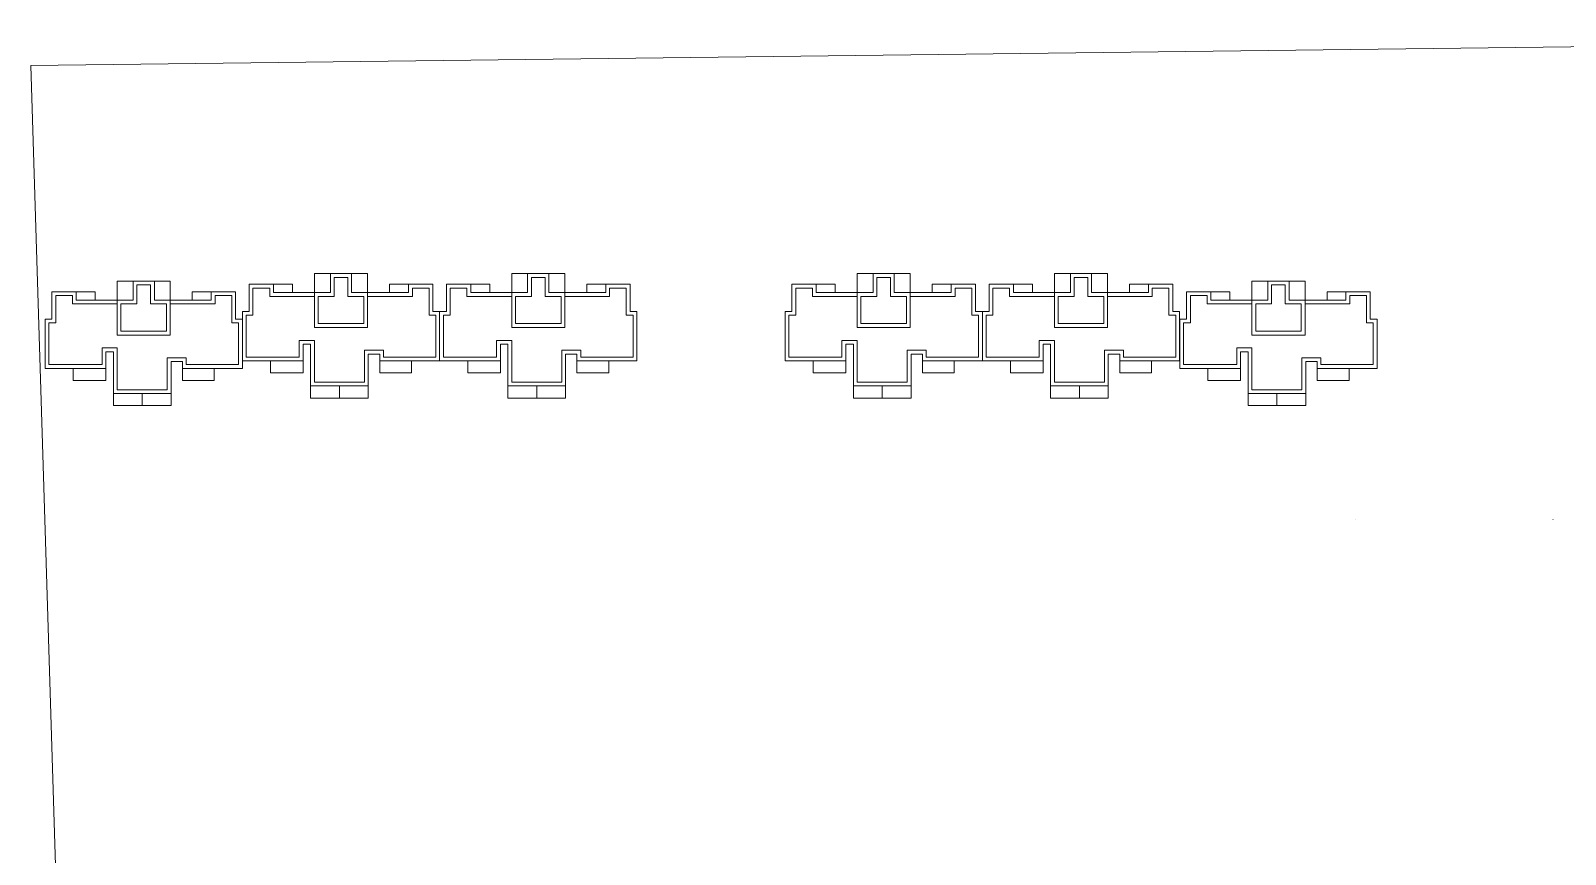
# Model space of a CAD drawing. Extents: x 741202 to 867202, y 603120 to 647617.
# Drawn here: x 807512 to 809939, y 614162 to 615464 of the extents above; entities that cross this region are included whole.
import ezdxf

# ---------------------------------------------------------------- set-up
doc = ezdxf.new("R2010")
doc.units = 0
doc.header["$LTSCALE"] = 1000
doc.header["$MEASUREMENT"] = 0
doc.layers.add('140', color=2, linetype='CONTINUOUS', lineweight=5)
doc.layers.add('DingDianTu', color=5, linetype='CONTINUOUS', lineweight=0)

# ---------------------------------------------------------------- blocks, each defined once
blk = doc.blocks.new('dafasfd')
at = {"layer": 'DingDianTu', "color": 7, "const_width": 100}
blk.add_lwpolyline([(36368038, 16363912), (36368954, 16361479), (36372042, 16362641), (36374261, 16356745), (36369114, 16354807), (36369537, 16353684), (36361113, 16350514), (36359352, 16355194), (36360288, 16355546), (36359830, 16356763), (36358894, 16356410), (36357556, 16359967)], close=True, dxfattribs=at)
for points in [[(36363546, 16362221), (36362876, 16363999), (36359039, 16362555), (36359708, 16360777)], [(36371734, 16355794), (36372686, 16353267), (36369878, 16352210), (36369350, 16353614)]]:
    blk.add_lwpolyline(points, dxfattribs=at)
at = {"layer": 'DingDianTu', "color": 7}
for points in [[(36369878, 16352210), (36361642, 16349110), (36361113, 16350514)], [(36368038, 16363912), (36371127, 16365074), (36372042, 16362641)]]:
    blk.add_lwpolyline(points, dxfattribs=at)
blk = doc.blocks.new('*E37')
at = {"layer": 'DingDianTu', "color": 7, "xscale": 0.001000002024510444, "yscale": 0.001000000163912773, "zscale": 0.001, "rotation": 339.3761177849276}
blk.add_blockref('dafasfd', (22613, -20413), dxfattribs=at)
blk = doc.blocks.new('*E36')
at = {"layer": 'DingDianTu', "color": 7, "xscale": 0.001000002024510444, "yscale": 0.001000000163912773, "zscale": 0.001, "rotation": 339.3761177849276}
blk.add_blockref('dafasfd', (22613, -20413), dxfattribs=at)

msp = doc.modelspace()

# ---------------------------------------------------------------- linework, layer by layer
at = {"layer": '140', "color": 7}
for p, q in [((812064.8, 615464.3), (807511.7, 615409.4)), ((807511.7, 615409.4), (807677.5, 610042.7)), ((807960.5, 615050.1), (807960.5, 615080.1)), ((807960.5, 615080.1), (807985.7, 615080.1)), ((807985.7, 615050.1), (807985.7, 615080.1)), ((807985.7, 615080.1), (808019.3, 615080.1)), ((808013.3, 615074.1), (807991.7, 615074.1)), ((807991.7, 615074.1), (807991.7, 615044.1)), ((808013.3, 615044.1), (808013.3, 615074.1)), ((808019.3, 615080.1), (808019.3, 615050.1)), ((808019.3, 615080.1), (808044.5, 615080.1)), ((808044.5, 615080.1), (808044.5, 615050.1)), ((808272.5, 615050.1), (808272.5, 615080.1)), ((808272.5, 615080.1), (808297.7, 615080.1)), ((808297.7, 615050.1), (808297.7, 615080.1)), ((808297.7, 615080.1), (808331.3, 615080.1)), ((808325.3, 615074.1), (808303.7, 615074.1)), ((808303.7, 615074.1), (808303.7, 615044.1)), ((808325.3, 615044.1), (808325.3, 615074.1)), ((808331.3, 615080.1), (808331.3, 615050.1)), ((808331.3, 615080.1), (808356.5, 615080.1)), ((808356.5, 615080.1), (808356.5, 615050.1)), ((808818.8, 615050.1), (808818.8, 615080.1)), ((808818.8, 615080.1), (808844, 615080.1)), ((808844, 615050.1), (808844, 615080.1)), ((808844, 615080.1), (808877.6, 615080.1)), ((808871.6, 615074.1), (808850, 615074.1)), ((808850, 615074.1), (808850, 615044.1)), ((808871.6, 615044.1), (808871.6, 615074.1)), ((808877.6, 615080.1), (808877.6, 615050.1)), ((808877.6, 615080.1), (808902.8, 615080.1)), ((808902.8, 615080.1), (808902.8, 615050.1)), ((809130.8, 615050.1), (809130.8, 615080.1)), ((809130.8, 615080.1), (809156, 615080.1)), ((809156, 615050.1), (809156, 615080.1)), ((809156, 615080.1), (809189.6, 615080.1)), ((809183.6, 615074.1), (809162, 615074.1)), ((809162, 615074.1), (809162, 615044.1)), ((809183.6, 615044.1), (809183.6, 615074.1)), ((809189.6, 615080.1), (809189.6, 615050.1)), ((809189.6, 615080.1), (809214.8, 615080.1)), ((809214.8, 615080.1), (809214.8, 615050.1)), ((807545.3, 615051.3), (807583.7, 615051.3)), ((807545.3, 615008.1), (807545.3, 615051.3)), ((807551.3, 615002.1), (807551.3, 615045.3)), ((807551.3, 615045.3), (807577.7, 615045.3)), ((807577.7, 615045.3), (807577.7, 615032.1)), ((807583.7, 615051.3), (807583.7, 615038.1)), ((807583.7, 615051.3), (807613.7, 615051.3)), ((807613.7, 615051.3), (807613.7, 615038.1)), ((807648.5, 615038.1), (807648.5, 615068.1)), ((807648.5, 615068.1), (807673.7, 615068.1)), ((807673.7, 615038.1), (807673.7, 615068.1)), ((807673.7, 615068.1), (807707.3, 615068.1)), ((807701.3, 615062.1), (807679.7, 615062.1)), ((807679.7, 615062.1), (807679.7, 615032.1)), ((807701.3, 615032.1), (807701.3, 615062.1)), ((807707.3, 615068.1), (807707.3, 615038.1)), ((807707.3, 615068.1), (807732.5, 615068.1)), ((807732.5, 615068.1), (807732.5, 615038.1)), ((807767.3, 615038.1), (807767.3, 615051.3)), ((807767.3, 615051.3), (807797.3, 615051.3)), ((807797.3, 615038.1), (807797.3, 615051.3)), ((807797.3, 615051.3), (807835.7, 615051.3)), ((807803.3, 615032.1), (807803.3, 615045.3)), ((807803.3, 615045.3), (807829.7, 615045.3)), ((807829.7, 615045.3), (807829.7, 615002.1)), ((807835.7, 615051.3), (807835.7, 615008.1)), ((807857.3, 615063.3), (807895.7, 615063.3)), ((807857.3, 615020.1), (807857.3, 615063.3)), ((807863.3, 615014.1), (807863.3, 615057.3)), ((807863.3, 615057.3), (807889.7, 615057.3)), ((807889.7, 615057.3), (807889.7, 615044.1)), ((807895.7, 615063.3), (807895.7, 615050.1)), ((807895.7, 615063.3), (807925.7, 615063.3)), ((807895.7, 615050.1), (807985.7, 615050.1)), ((807925.7, 615063.3), (807925.7, 615050.1)), ((807960.5, 615050.1), (807960.5, 614994.9)), ((808019.3, 615050.1), (808109.3, 615050.1)), ((808044.5, 614994.9), (808044.5, 615050.1)), ((808079.3, 615050.1), (808079.3, 615063.3)), ((808079.3, 615063.3), (808109.3, 615063.3)), ((808109.3, 615050.1), (808109.3, 615063.3)), ((808109.3, 615063.3), (808147.7, 615063.3)), ((808115.3, 615044.1), (808115.3, 615057.3)), ((808115.3, 615057.3), (808141.7, 615057.3)), ((808141.7, 615057.3), (808141.7, 615014.1)), ((808147.7, 615063.3), (808147.7, 615020.1)), ((808169.3, 615063.3), (808207.7, 615063.3)), ((808169.3, 615020.1), (808169.3, 615063.3)), ((808175.3, 615014.1), (808175.3, 615057.3)), ((808175.3, 615057.3), (808201.7, 615057.3)), ((808201.7, 615057.3), (808201.7, 615044.1)), ((808207.7, 615063.3), (808207.7, 615050.1)), ((808207.7, 615063.3), (808237.7, 615063.3)), ((808207.7, 615050.1), (808297.7, 615050.1)), ((808237.7, 615063.3), (808237.7, 615050.1)), ((808272.5, 615050.1), (808272.5, 614994.9)), ((808331.3, 615050.1), (808421.3, 615050.1)), ((808356.5, 614994.9), (808356.5, 615050.1)), ((808391.3, 615050.1), (808391.3, 615063.3)), ((808391.3, 615063.3), (808421.3, 615063.3)), ((808421.3, 615050.1), (808421.3, 615063.3)), ((808421.3, 615063.3), (808459.7, 615063.3)), ((808427.3, 615044.1), (808427.3, 615057.3)), ((808427.3, 615057.3), (808453.7, 615057.3)), ((808453.7, 615057.3), (808453.7, 615014.1)), ((808459.7, 615063.3), (808459.7, 615020.1)), ((808715.6, 615063.3), (808754, 615063.3)), ((808715.6, 615020.1), (808715.6, 615063.3)), ((808721.6, 615014.1), (808721.6, 615057.3)), ((808721.6, 615057.3), (808748, 615057.3)), ((808748, 615057.3), (808748, 615044.1)), ((808754, 615063.3), (808754, 615050.1)), ((808754, 615063.3), (808784, 615063.3)), ((808754, 615050.1), (808844, 615050.1)), ((808784, 615063.3), (808784, 615050.1)), ((808818.8, 615050.1), (808818.8, 614994.9)), ((808877.6, 615050.1), (808967.6, 615050.1)), ((808902.8, 614994.9), (808902.8, 615050.1)), ((808937.6, 615050.1), (808937.6, 615063.3)), ((808937.6, 615063.3), (808967.6, 615063.3)), ((808967.6, 615050.1), (808967.6, 615063.3)), ((808967.6, 615063.3), (809006, 615063.3)), ((808973.6, 615044.1), (808973.6, 615057.3)), ((808973.6, 615057.3), (809000, 615057.3)), ((809000, 615057.3), (809000, 615014.1)), ((809006, 615063.3), (809006, 615020.1)), ((809027.6, 615063.3), (809066, 615063.3)), ((809027.6, 615020.1), (809027.6, 615063.3)), ((809033.6, 615014.1), (809033.6, 615057.3)), ((809033.6, 615057.3), (809060, 615057.3)), ((809060, 615057.3), (809060, 615044.1)), ((809066, 615063.3), (809066, 615050.1)), ((809066, 615063.3), (809096, 615063.3)), ((809066, 615050.1), (809156, 615050.1)), ((809096, 615063.3), (809096, 615050.1)), ((809130.8, 615050.1), (809130.8, 614994.9)), ((809189.6, 615050.1), (809279.6, 615050.1)), ((809214.8, 614994.9), (809214.8, 615050.1)), ((809249.6, 615050.1), (809249.6, 615063.3)), ((809249.6, 615063.3), (809279.6, 615063.3)), ((809279.6, 615050.1), (809279.6, 615063.3)), ((809279.6, 615063.3), (809318, 615063.3)), ((809285.6, 615044.1), (809285.6, 615057.3)), ((809285.6, 615057.3), (809312, 615057.3)), ((809312, 615057.3), (809312, 615014.1)), ((809318, 615063.3), (809318, 615020.1)), ((809339.9, 615051.3), (809378.3, 615051.3)), ((809339.9, 615008.1), (809339.9, 615051.3)), ((809345.9, 615002.1), (809345.9, 615045.3)), ((809345.9, 615045.3), (809372.3, 615045.3)), ((809372.3, 615045.3), (809372.3, 615032.1)), ((809378.3, 615051.3), (809378.3, 615038.1)), ((809378.3, 615051.3), (809408.3, 615051.3)), ((809408.3, 615051.3), (809408.3, 615038.1)), ((809443.1, 615038.1), (809443.1, 615068.1)), ((809443.1, 615068.1), (809468.3, 615068.1)), ((809468.3, 615038.1), (809468.3, 615068.1)), ((809468.3, 615068.1), (809501.9, 615068.1)), ((809495.9, 615062.1), (809474.3, 615062.1)), ((809474.3, 615062.1), (809474.3, 615032.1)), ((809495.9, 615032.1), (809495.9, 615062.1)), ((809501.9, 615068.1), (809501.9, 615038.1)), ((809501.9, 615068.1), (809527.1, 615068.1)), ((809527.1, 615068.1), (809527.1, 615038.1)), ((809561.9, 615038.1), (809561.9, 615051.3)), ((809561.9, 615051.3), (809591.9, 615051.3)), ((809591.9, 615038.1), (809591.9, 615051.3)), ((809591.9, 615051.3), (809630.3, 615051.3)), ((809597.9, 615032.1), (809597.9, 615045.3)), ((809597.9, 615045.3), (809624.3, 615045.3)), ((809624.3, 615045.3), (809624.3, 615002.1)), ((809630.3, 615051.3), (809630.3, 615008.1)), ((807577.7, 615032.1), (807648.5, 615032.1)), ((807583.7, 615038.1), (807673.7, 615038.1)), ((807648.5, 615038.1), (807648.5, 614982.9)), ((807654.5, 615032.1), (807654.5, 614988.9)), ((807679.7, 615032.1), (807654.5, 615032.1)), ((807726.5, 615032.1), (807701.3, 615032.1)), ((807707.3, 615038.1), (807797.3, 615038.1)), ((807726.5, 614988.9), (807726.5, 615032.1)), ((807732.5, 614982.9), (807732.5, 615038.1)), ((807732.5, 615032.1), (807803.3, 615032.1)), ((807889.7, 615044.1), (807960.5, 615044.1)), ((807966.5, 615044.1), (807966.5, 615000.9)), ((807991.7, 615044.1), (807966.5, 615044.1)), ((808038.5, 615044.1), (808013.3, 615044.1)), ((808038.5, 615000.9), (808038.5, 615044.1)), ((808044.5, 615044.1), (808115.3, 615044.1)), ((808201.7, 615044.1), (808272.5, 615044.1)), ((808278.5, 615044.1), (808278.5, 615000.9)), ((808303.7, 615044.1), (808278.5, 615044.1)), ((808350.5, 615044.1), (808325.3, 615044.1)), ((808350.5, 615000.9), (808350.5, 615044.1)), ((808356.5, 615044.1), (808427.3, 615044.1)), ((808748, 615044.1), (808818.8, 615044.1)), ((808824.8, 615044.1), (808824.8, 615000.9)), ((808850, 615044.1), (808824.8, 615044.1)), ((808896.8, 615044.1), (808871.6, 615044.1)), ((808896.8, 615000.9), (808896.8, 615044.1)), ((808902.8, 615044.1), (808973.6, 615044.1)), ((809060, 615044.1), (809130.8, 615044.1)), ((809136.8, 615044.1), (809136.8, 615000.9)), ((809162, 615044.1), (809136.8, 615044.1)), ((809208.8, 615044.1), (809183.6, 615044.1)), ((809208.8, 615000.9), (809208.8, 615044.1)), ((809214.8, 615044.1), (809285.6, 615044.1)), ((809372.3, 615032.1), (809443.1, 615032.1)), ((809378.3, 615038.1), (809468.3, 615038.1)), ((809443.1, 615038.1), (809443.1, 614982.9)), ((809449.1, 615032.1), (809449.1, 614988.9)), ((809474.3, 615032.1), (809449.1, 615032.1)), ((809521.1, 615032.1), (809495.9, 615032.1)), ((809501.9, 615038.1), (809591.9, 615038.1)), ((809521.1, 614988.9), (809521.1, 615032.1)), ((809527.1, 614982.9), (809527.1, 615038.1)), ((809527.1, 615032.1), (809597.9, 615032.1)), ((807534.5, 614930.1), (807534.5, 615008.1)), ((807534.5, 615008.1), (807545.3, 615008.1)), ((807540.5, 614936.1), (807540.5, 615002.1)), ((807540.5, 615002.1), (807551.3, 615002.1)), ((807829.7, 615002.1), (807840.5, 615002.1)), ((807835.7, 615008.1), (807846.5, 615008.1)), ((807840.5, 615002.1), (807840.5, 614936.1)), ((807846.5, 614942.1), (807846.5, 615020.1)), ((807846.5, 615020.1), (807857.3, 615020.1)), ((807846.5, 615008.1), (807846.5, 614930.1)), ((807852.5, 614948.1), (807852.5, 615014.1)), ((807852.5, 615014.1), (807863.3, 615014.1)), ((807966.5, 615000.9), (808038.5, 615000.9)), ((808141.7, 615014.1), (808152.5, 615014.1)), ((808147.7, 615020.1), (808158.5, 615020.1)), ((808152.5, 615014.1), (808152.5, 614948.1)), ((808158.5, 614942.1), (808158.5, 615020.1)), ((808158.5, 615020.1), (808169.3, 615020.1)), ((808158.5, 615020.1), (808158.5, 614942.1)), ((808164.5, 614948.1), (808164.5, 615014.1)), ((808164.5, 615014.1), (808175.3, 615014.1)), ((808278.5, 615000.9), (808350.5, 615000.9)), ((808453.7, 615014.1), (808464.5, 615014.1)), ((808459.7, 615020.1), (808470.5, 615020.1)), ((808464.5, 615014.1), (808464.5, 614948.1)), ((808470.5, 615020.1), (808470.5, 614942.1)), ((808704.8, 614942.1), (808704.8, 615020.1)), ((808704.8, 615020.1), (808715.6, 615020.1)), ((808710.8, 614948.1), (808710.8, 615014.1)), ((808710.8, 615014.1), (808721.6, 615014.1)), ((808824.8, 615000.9), (808896.8, 615000.9)), ((809000, 615014.1), (809010.8, 615014.1)), ((809006, 615020.1), (809016.8, 615020.1)), ((809010.8, 615014.1), (809010.8, 614948.1)), ((809016.8, 614942.1), (809016.8, 615020.1)), ((809016.8, 615020.1), (809027.6, 615020.1)), ((809016.8, 615020.1), (809016.8, 614942.1)), ((809022.8, 614948.1), (809022.8, 615014.1)), ((809022.8, 615014.1), (809033.6, 615014.1)), ((809136.8, 615000.9), (809208.8, 615000.9)), ((809312, 615014.1), (809322.8, 615014.1)), ((809318, 615020.1), (809328.8, 615020.1)), ((809322.8, 615014.1), (809322.8, 614948.1)), ((809328.8, 615020.1), (809328.8, 614942.1)), ((809329.1, 614930.1), (809329.1, 615008.1)), ((809329.1, 615008.1), (809339.9, 615008.1)), ((809335.1, 614936.1), (809335.1, 615002.1)), ((809335.1, 615002.1), (809345.9, 615002.1)), ((809624.3, 615002.1), (809635.1, 615002.1)), ((809630.3, 615008.1), (809641.1, 615008.1)), ((809635.1, 615002.1), (809635.1, 614936.1)), ((809641.1, 615008.1), (809641.1, 614930.1)), ((807648.5, 614982.9), (807732.5, 614982.9)), ((807654.5, 614988.9), (807726.5, 614988.9)), ((807960.5, 614974.5), (807936.5, 614974.5)), ((807936.5, 614974.5), (807936.5, 614948.1)), ((807960.5, 614994.9), (808044.5, 614994.9)), ((807960.5, 614908.5), (807960.5, 614974.5)), ((808272.5, 614974.5), (808248.5, 614974.5)), ((808248.5, 614974.5), (808248.5, 614948.1)), ((808272.5, 614994.9), (808356.5, 614994.9)), ((808272.5, 614908.5), (808272.5, 614974.5)), ((808818.8, 614974.5), (808794.8, 614974.5)), ((808794.8, 614974.5), (808794.8, 614948.1)), ((808818.8, 614994.9), (808902.8, 614994.9)), ((808818.8, 614908.5), (808818.8, 614974.5)), ((809130.8, 614974.5), (809106.8, 614974.5)), ((809106.8, 614974.5), (809106.8, 614948.1)), ((809130.8, 614994.9), (809214.8, 614994.9)), ((809130.8, 614908.5), (809130.8, 614974.5)), ((809443.1, 614982.9), (809527.1, 614982.9)), ((809449.1, 614988.9), (809521.1, 614988.9)), ((807648.5, 614962.5), (807624.5, 614962.5)), ((807624.5, 614962.5), (807624.5, 614936.1)), ((807642.5, 614956.5), (807630.5, 614956.5)), ((807630.5, 614956.5), (807630.5, 614930.1)), ((807642.5, 614890.5), (807642.5, 614956.5)), ((807648.5, 614896.5), (807648.5, 614962.5)), ((807936.5, 614948.1), (807852.5, 614948.1)), ((807954.5, 614968.5), (807942.5, 614968.5)), ((807942.5, 614968.5), (807942.5, 614942.1)), ((807954.5, 614902.5), (807954.5, 614968.5)), ((808069.7, 614958.9), (808039.7, 614958.9)), ((808039.7, 614958.9), (808039.7, 614908.5)), ((808063.7, 614952.9), (808045.7, 614952.9)), ((808045.7, 614952.9), (808045.7, 614902.5)), ((808063.7, 614942.1), (808063.7, 614952.9)), ((808069.7, 614948.1), (808069.7, 614958.9)), ((808152.5, 614948.1), (808069.7, 614948.1)), ((808248.5, 614948.1), (808164.5, 614948.1)), ((808266.5, 614968.5), (808254.5, 614968.5)), ((808254.5, 614968.5), (808254.5, 614942.1)), ((808266.5, 614902.5), (808266.5, 614968.5)), ((808381.7, 614958.9), (808351.7, 614958.9)), ((808351.7, 614958.9), (808351.7, 614908.5)), ((808375.7, 614952.9), (808357.7, 614952.9)), ((808357.7, 614952.9), (808357.7, 614902.5)), ((808375.7, 614942.1), (808375.7, 614952.9)), ((808381.7, 614948.1), (808381.7, 614958.9)), ((808464.5, 614948.1), (808381.7, 614948.1)), ((808794.8, 614948.1), (808710.8, 614948.1)), ((808812.8, 614968.5), (808800.8, 614968.5)), ((808800.8, 614968.5), (808800.8, 614942.1)), ((808812.8, 614902.5), (808812.8, 614968.5)), ((808928, 614958.9), (808898, 614958.9)), ((808898, 614958.9), (808898, 614908.5)), ((808922, 614952.9), (808904, 614952.9)), ((808904, 614952.9), (808904, 614902.5)), ((808922, 614942.1), (808922, 614952.9)), ((808928, 614948.1), (808928, 614958.9)), ((809010.8, 614948.1), (808928, 614948.1)), ((809106.8, 614948.1), (809022.8, 614948.1)), ((809124.8, 614968.5), (809112.8, 614968.5)), ((809112.8, 614968.5), (809112.8, 614942.1)), ((809124.8, 614902.5), (809124.8, 614968.5)), ((809240, 614958.9), (809210, 614958.9)), ((809210, 614958.9), (809210, 614908.5)), ((809234, 614952.9), (809216, 614952.9)), ((809216, 614952.9), (809216, 614902.5)), ((809234, 614942.1), (809234, 614952.9)), ((809240, 614948.1), (809240, 614958.9)), ((809322.8, 614948.1), (809240, 614948.1)), ((809443.1, 614962.5), (809419.1, 614962.5)), ((809419.1, 614962.5), (809419.1, 614936.1)), ((809437.1, 614956.5), (809425.1, 614956.5)), ((809425.1, 614956.5), (809425.1, 614930.1)), ((809437.1, 614890.5), (809437.1, 614956.5)), ((809443.1, 614896.5), (809443.1, 614962.5)), ((807630.5, 614930.1), (807534.5, 614930.1)), ((807624.5, 614936.1), (807540.5, 614936.1)), ((807578.9, 614930.1), (807578.9, 614910.9)), ((807630.5, 614910.9), (807630.5, 614930.1)), ((807757.7, 614946.9), (807727.7, 614946.9)), ((807727.7, 614946.9), (807727.7, 614896.5)), ((807751.7, 614940.9), (807733.7, 614940.9)), ((807733.7, 614940.9), (807733.7, 614890.5)), ((807751.7, 614930.1), (807751.7, 614940.9)), ((807846.5, 614930.1), (807751.7, 614930.1)), ((807751.7, 614910.9), (807751.7, 614930.1)), ((807757.7, 614936.1), (807757.7, 614946.9)), ((807840.5, 614936.1), (807757.7, 614936.1)), ((807802.1, 614930.1), (807802.1, 614910.9)), ((807942.5, 614942.1), (807846.5, 614942.1)), ((807890.9, 614942.1), (807890.9, 614922.9)), ((807942.5, 614922.9), (807942.5, 614942.1)), ((808158.5, 614942.1), (808063.7, 614942.1)), ((808063.7, 614922.9), (808063.7, 614942.1)), ((808114.1, 614942.1), (808114.1, 614922.9)), ((808254.5, 614942.1), (808158.5, 614942.1)), ((808202.9, 614942.1), (808202.9, 614922.9)), ((808254.5, 614922.9), (808254.5, 614942.1)), ((808470.5, 614942.1), (808375.7, 614942.1)), ((808375.7, 614922.9), (808375.7, 614942.1)), ((808426.1, 614942.1), (808426.1, 614922.9)), ((808800.8, 614942.1), (808704.8, 614942.1)), ((808749.2, 614942.1), (808749.2, 614922.9)), ((808800.8, 614922.9), (808800.8, 614942.1)), ((809016.8, 614942.1), (808922, 614942.1)), ((808922, 614922.9), (808922, 614942.1)), ((808972.4, 614942.1), (808972.4, 614922.9)), ((809112.8, 614942.1), (809016.8, 614942.1)), ((809061.2, 614942.1), (809061.2, 614922.9)), ((809112.8, 614922.9), (809112.8, 614942.1)), ((809328.8, 614942.1), (809234, 614942.1)), ((809234, 614922.9), (809234, 614942.1)), ((809284.4, 614942.1), (809284.4, 614922.9)), ((809425.1, 614930.1), (809329.1, 614930.1)), ((809419.1, 614936.1), (809335.1, 614936.1)), ((809373.5, 614930.1), (809373.5, 614910.9)), ((809425.1, 614910.9), (809425.1, 614930.1)), ((809552.3, 614946.9), (809522.3, 614946.9)), ((809522.3, 614946.9), (809522.3, 614896.5)), ((809546.3, 614940.9), (809528.3, 614940.9)), ((809528.3, 614940.9), (809528.3, 614890.5)), ((809546.3, 614930.1), (809546.3, 614940.9)), ((809641.1, 614930.1), (809546.3, 614930.1)), ((809546.3, 614910.9), (809546.3, 614930.1)), ((809552.3, 614936.1), (809552.3, 614946.9)), ((809635.1, 614936.1), (809552.3, 614936.1)), ((809596.7, 614930.1), (809596.7, 614910.9)), ((807578.9, 614910.9), (807630.5, 614910.9)), ((807802.1, 614910.9), (807751.7, 614910.9)), ((807890.9, 614922.9), (807942.5, 614922.9)), ((808045.7, 614902.5), (807954.5, 614902.5)), ((807954.5, 614883.3), (807954.5, 614902.5)), ((808039.7, 614908.5), (807960.5, 614908.5)), ((808000.1, 614902.5), (808000.1, 614883.3)), ((808045.7, 614902.5), (808045.7, 614883.3)), ((808114.1, 614922.9), (808063.7, 614922.9)), ((808202.9, 614922.9), (808254.5, 614922.9)), ((808357.7, 614902.5), (808266.5, 614902.5)), ((808266.5, 614883.3), (808266.5, 614902.5)), ((808351.7, 614908.5), (808272.5, 614908.5)), ((808312.1, 614902.5), (808312.1, 614883.3)), ((808357.7, 614902.5), (808357.7, 614883.3)), ((808426.1, 614922.9), (808375.7, 614922.9)), ((808749.2, 614922.9), (808800.8, 614922.9)), ((808904, 614902.5), (808812.8, 614902.5)), ((808812.8, 614883.3), (808812.8, 614902.5)), ((808898, 614908.5), (808818.8, 614908.5)), ((808858.4, 614902.5), (808858.4, 614883.3)), ((808904, 614902.5), (808904, 614883.3)), ((808972.4, 614922.9), (808922, 614922.9)), ((809061.2, 614922.9), (809112.8, 614922.9)), ((809216, 614902.5), (809124.8, 614902.5)), ((809124.8, 614883.3), (809124.8, 614902.5)), ((809210, 614908.5), (809130.8, 614908.5)), ((809170.4, 614902.5), (809170.4, 614883.3)), ((809216, 614902.5), (809216, 614883.3)), ((809284.4, 614922.9), (809234, 614922.9)), ((809373.5, 614910.9), (809425.1, 614910.9)), ((809596.7, 614910.9), (809546.3, 614910.9)), ((807733.7, 614890.5), (807642.5, 614890.5)), ((807642.5, 614871.3), (807642.5, 614890.5)), ((807727.7, 614896.5), (807648.5, 614896.5)), ((807688.1, 614890.5), (807688.1, 614871.3)), ((807733.7, 614890.5), (807733.7, 614871.3)), ((808045.7, 614883.3), (807954.5, 614883.3)), ((808357.7, 614883.3), (808266.5, 614883.3)), ((808904, 614883.3), (808812.8, 614883.3)), ((809216, 614883.3), (809124.8, 614883.3)), ((809528.3, 614890.5), (809437.1, 614890.5)), ((809437.1, 614871.3), (809437.1, 614890.5)), ((809522.3, 614896.5), (809443.1, 614896.5)), ((809482.7, 614890.5), (809482.7, 614871.3)), ((809528.3, 614890.5), (809528.3, 614871.3)), ((807733.7, 614871.3), (807642.5, 614871.3)), ((809528.3, 614871.3), (809437.1, 614871.3))]:
    msp.add_line(p, q, dxfattribs=at)

# ---------------------------------------------------------------- block references
at = {"layer": '140', "color": 7, "xscale": 0.01199999998789281, "yscale": 0.01200000004610047, "zscale": 0.012}
for name, p in [('*E37', (808858.4, 614906.1)), ('*E36', (809170.4, 614906.1))]:
    msp.add_blockref(name, p, dxfattribs=at)

doc.saveas('drawing.dxf')
